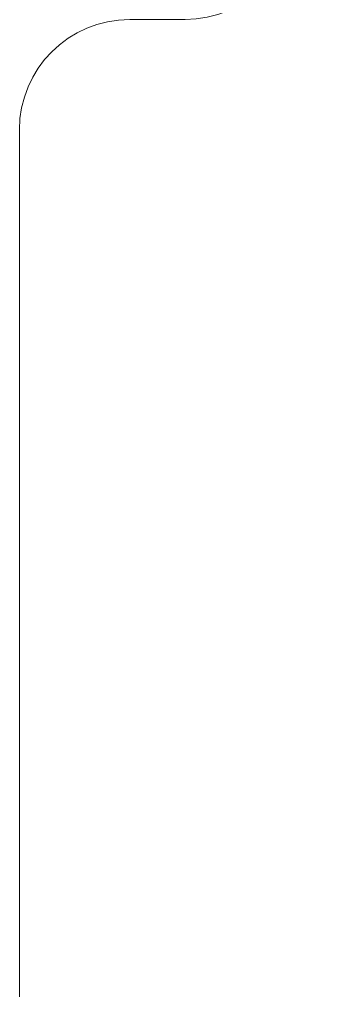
# Model space of a CAD drawing. Header units: metres. Extents: x -25 to 234, y -27 to 52.
# Drawn here: x 102.7181 to 102.8297, y 48.4806 to 48.8321 of the extents above; entities that cross this region are included whole.
import ezdxf

# ---------------------------------------------------------------- set-up
doc = ezdxf.new("R2010")
doc.units = ezdxf.units.M
doc.header["$LTSCALE"] = 0.1
doc.header["$MEASUREMENT"] = 0
doc.header["$PDMODE"] = 66
doc.linetypes.add('CONTINUA', pattern=[0])
for name, color, linetype in [('001-DIMTEXTO', 4, 'Continuous'), ('DIMENSIONES', 7, 'Continuous'), ('DIMTEXTO', 4, 'Continuous')]:
    doc.layers.add(name, color=color, linetype=linetype)
doc.layers.add('A-WALL', color=7, linetype='Continuous', lineweight=5)
doc.layers.add('baños', color=251, linetype='Continuous', lineweight=0)
doc.styles.add('SMPLEX', font='simplex.shx')
doc.dimstyles.new('DIM-75', dxfattribs={"dimscale": 0.75, "dimtxt": 0.2, "dimasz": 0.2, "dimexe": 0.2, "dimexo": 0.2, "dimgap": 0.1, "dimtad": 0, "dimtih": 1, "dimtoh": 1, "dimzin": 0, "dimdsep": 46, "dimtxsty": 'SMPLEX', "dimblk1": 'OBLIQUE', "dimblk2": 'OBLIQUE', "dimsah": 1, "dimcen": 0.2, "dimclrd": 4, "dimclre": 4, "dimclrt": 4, "dimadec": 0, "dimazin": 0, "dimtfac": 1, "dimtmove": 1, "dimatfit": 3, "dimldrblk": 'OPEN30', "dimfxl": 0.25, "dimfxlon": 1, "dimtfill": 1, "dimtolj": 1, "dimtzin": 0, "dimarcsym": 0})

# ---------------------------------------------------------------- blocks, each defined once
blk = doc.blocks.new('PL BASE 1N NASAS 09')
at = {"layer": 'A-WALL'}
for p, q in [((-107.64107, -35.44972), (-107.62107, -35.44972)), ((-107.68107, -35.48972), (-107.68107, -38.95972))]:
    blk.add_line(p, q, dxfattribs=at)
for centre, start, end in [((-107.62107, -35.40972), 270, 360), ((-107.64107, -35.48972), 90, 180)]:
    blk.add_arc(centre, 0.04, start, end, dxfattribs=at)
blk = doc.blocks.new('_Oblique')
at = {"color": 0, "linetype": 'ByBlock', "lineweight": -2}
blk.add_line((-0.5, -0.5), (0.5, 0.5), dxfattribs=at)
blk = doc.blocks.new('*D1127')
at = {"layer": 'Defpoints', "color": 0, "linetype": 'CONTINUA', "transparency": 16777216}
for p in [(107.21138, -2.30587), (107.81138, -2.30587), (107.81138, -3.32804)]:
    blk.add_point(p, dxfattribs=at)
at = {"layer": 'DIMENSIONES', "color": 4, "linetype": 'CONTINUA', "lineweight": -2, "transparency": 16777216}
for p, q in [((107.21138, -3.14054), (107.21138, -3.47804)), ((107.81138, -3.14054), (107.81138, -3.47804)), ((107.21138, -3.32804), (107.81138, -3.32804))]:
    blk.add_line(p, q, dxfattribs=at)
at = {"layer": 'DIMENSIONES', "color": 4, "linetype": 'CONTINUA', "lineweight": -2, "transparency": 16777216, "xscale": 0.15, "yscale": 0.15, "zscale": 0.15, "rotation": 180}
blk.add_blockref('_Oblique', (107.21138, -3.32804), dxfattribs=at)
at = {"layer": 'DIMENSIONES', "color": 4, "linetype": 'CONTINUA', "lineweight": -2, "transparency": 16777216, "xscale": 0.15, "yscale": 0.15, "zscale": 0.15}
blk.add_blockref('_Oblique', (107.81138, -3.32804), dxfattribs=at)
at = {"layer": 'DIMENSIONES', "color": 4, "linetype": 'CONTINUA', "transparency": 16777216, "insert": (107.51138, -3.57179), "char_height": 0.15, "attachment_point": 5, "style": 'SMPLEX', "bg_fill": 3, "box_fill_scale": 1.25, "bg_fill_color": 256, "bg_fill_true_color": 13158600, "bg_fill_transparency": 0}
blk.add_mtext('\\A1;0.60', dxfattribs=at)
blk = doc.blocks.new('_Open30')
at = {"layer": 'DIMTEXTO', "color": 0, "lineweight": -2}
for p, q in [((-1, 0.2679), (0, 0)), ((0, 0), (-1, -0.2679)), ((0, 0), (-1, 0))]:
    blk.add_line(p, q, dxfattribs=at)
blk = doc.blocks.new('*D1131')
at = {"layer": 'Defpoints', "color": 0, "linetype": 'CONTINUA', "transparency": 16777216}
for p in [(107.81138, -2.30587), (108.51138, -2.30587), (108.51138, -3.32804)]:
    blk.add_point(p, dxfattribs=at)
at = {"layer": 'DIMENSIONES', "color": 4, "linetype": 'CONTINUA', "lineweight": -2, "transparency": 16777216}
for p, q in [((107.81138, -3.14054), (107.81138, -3.47804)), ((108.51138, -3.14054), (108.51138, -3.47804)), ((107.81138, -3.32804), (107.66138, -3.32804)), ((107.81138, -3.32804), (107.85781, -3.32804)), ((108.51138, -3.32804), (108.46495, -3.32804)), ((108.51138, -3.32804), (108.66138, -3.32804))]:
    blk.add_line(p, q, dxfattribs=at)
at = {"layer": 'DIMENSIONES', "color": 4, "linetype": 'CONTINUA', "lineweight": -2, "transparency": 16777216, "xscale": 0.15, "yscale": 0.15, "zscale": 0.15}
blk.add_blockref('_Oblique', (107.81138, -3.32804), dxfattribs=at)
at = {"layer": 'DIMENSIONES', "color": 4, "linetype": 'CONTINUA', "lineweight": -2, "transparency": 16777216, "xscale": 0.15, "yscale": 0.15, "zscale": 0.15, "rotation": 180}
blk.add_blockref('_Oblique', (108.51138, -3.32804), dxfattribs=at)
at = {"layer": 'DIMENSIONES', "color": 4, "linetype": 'CONTINUA', "transparency": 16777216, "insert": (108.16138, -3.32804), "char_height": 0.15, "attachment_point": 5, "style": 'SMPLEX', "bg_fill": 3, "box_fill_scale": 1.25, "bg_fill_color": 256, "bg_fill_true_color": 13158600, "bg_fill_transparency": 0}
blk.add_mtext('\\A1;0.70', dxfattribs=at)
blk = doc.blocks.new('A$Cac76d8b6')
at = {"layer": 'DIMENSIONES', "linetype": 'CONTINUA'}
dim = blk.add_linear_dim(base=(18.34631, 23.61001), p1=(17.74631, 24.63217), p2=(18.34631, 24.63217), dimstyle='DIM-75', dxfattribs=at)
dim.commit()
dim.dimension.update_dxf_attribs({"geometry": '*D1127', "text_midpoint": (18.04631, 23.36626), "dimtype": 128, "insert": (-89.46508, 26.93804)})
dim = blk.add_linear_dim(base=(19.04631, 23.61001), p1=(18.34631, 24.63217), p2=(19.04631, 24.63217), dimstyle='DIM-75', dxfattribs=at)
dim.commit()
dim.dimension.update_dxf_attribs({"geometry": '*D1131', "text_midpoint": (18.69631, 23.61001), "insert": (-89.46508, 26.93804)})

msp = doc.modelspace()

# ---------------------------------------------------------------- block references
at = {"layer": 'baños'}
msp.add_blockref('PL BASE 1N NASAS 09', (210.39914, 84.28177), dxfattribs=at)

# ---------------------------------------------------------------- next in the draw order: block references
at = {"layer": '001-DIMTEXTO', "linetype": 'CONTINUA'}
msp.add_blockref('A$Cac76d8b6', (84.48341, 24.102), dxfattribs=at)

doc.saveas('drawing.dxf')
